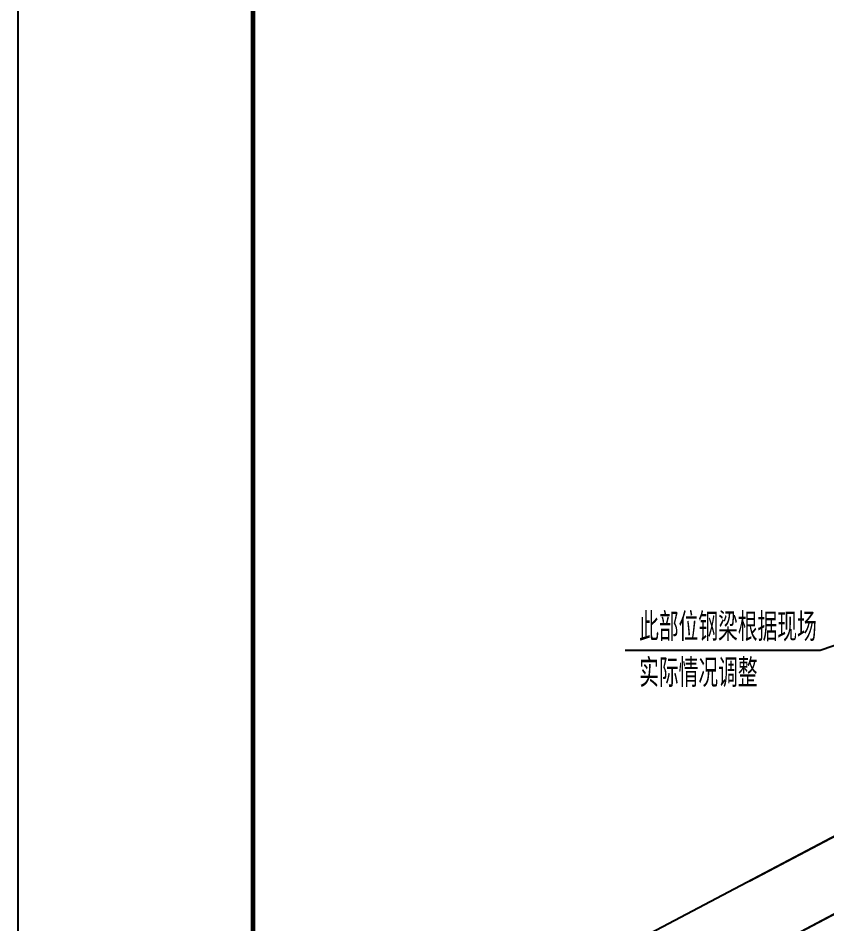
# Model space of a CAD drawing. Extents: x -803796 to -501762, y -1479216 to -846035.
# Drawn here: x -590862 to -577955, y -1315217 to -1300757 of the extents above; entities that cross this region are included whole.
import ezdxf

# ---------------------------------------------------------------- set-up
doc = ezdxf.new("R2010")
doc.units = 0
doc.header["$LTSCALE"] = 1500
doc.linetypes.add('XREF-GRID-04区$0$ACAD_ISO04W100', pattern=[30, 24, -3, 0, -3])
doc.layers.get('0').update_dxf_attribs({"linetype": 'CONTINUOUS'})
for name, color, linetype in [('BORDER', 7, 'CONTINUOUS'), ('TEXT', 7, 'CONTINUOUS'), ('XREF-GRID-04区$0$A-DOTE', 14, 'XREF-GRID-04区$0$ACAD_ISO04W100'), ('XREF-GRID-04区$0$AXIS', 3, 'CONTINUOUS')]:
    doc.layers.add(name, color=color, linetype=linetype)
doc.styles.add('TSSD_Label', font='tj03-romans1.shx', dxfattribs={"width": 0.7, "bigfont": 'hztxt.shx'})

msp = doc.modelspace()

# ---------------------------------------------------------------- linework, layer by layer
msp.add_lwpolyline([(-570873.8, -1309820.1), (-575041.1, -1309820.1), (-578061.3, -1310853.5), (-581175, -1310853.5)])
at = {"layer": 'BORDER', "elevation": -3.1}
msp.add_lwpolyline([(-590861.8, -1336296), (-590861.8, -1273296), (-501761.8, -1273296), (-501761.8, -1336296)], close=True, dxfattribs=at)
at = {"layer": 'BORDER', "const_width": 75, "elevation": -3.1}
msp.add_lwpolyline([(-587111.8, -1334796), (-587111.8, -1274796), (-503261.8, -1274796), (-503261.8, -1334796)], close=True, dxfattribs=at)
at = {"layer": 'XREF-GRID-04区$0$A-DOTE', "ltscale": 0.1}
for p, q in [((-579184.3, -1314528), (-566430.3, -1307796.2)), ((-578670.8, -1315500.8), (-565916.8, -1308769))]:
    msp.add_line(p, q, dxfattribs=at)
at = {"layer": 'XREF-GRID-04区$0$AXIS'}
for p, q in [((-576896.7, -1313320.6), (-581575.5, -1315790.2)), ((-574866.7, -1313493), (-579545.5, -1315962.5))]:
    msp.add_line(p, q, dxfattribs=at)

# ---------------------------------------------------------------- texts
at = {"layer": 'TEXT', "style": 'TSSD_Label', "width": 0.7}
for s, p in [('此部位钢梁根据现场', (-580951.3, -1310703.5)), ('实际情况调整', (-580951.3, -1311436.8))]:
    msp.add_text(s, height=450, dxfattribs=at).set_placement(p)

doc.saveas('drawing.dxf')
